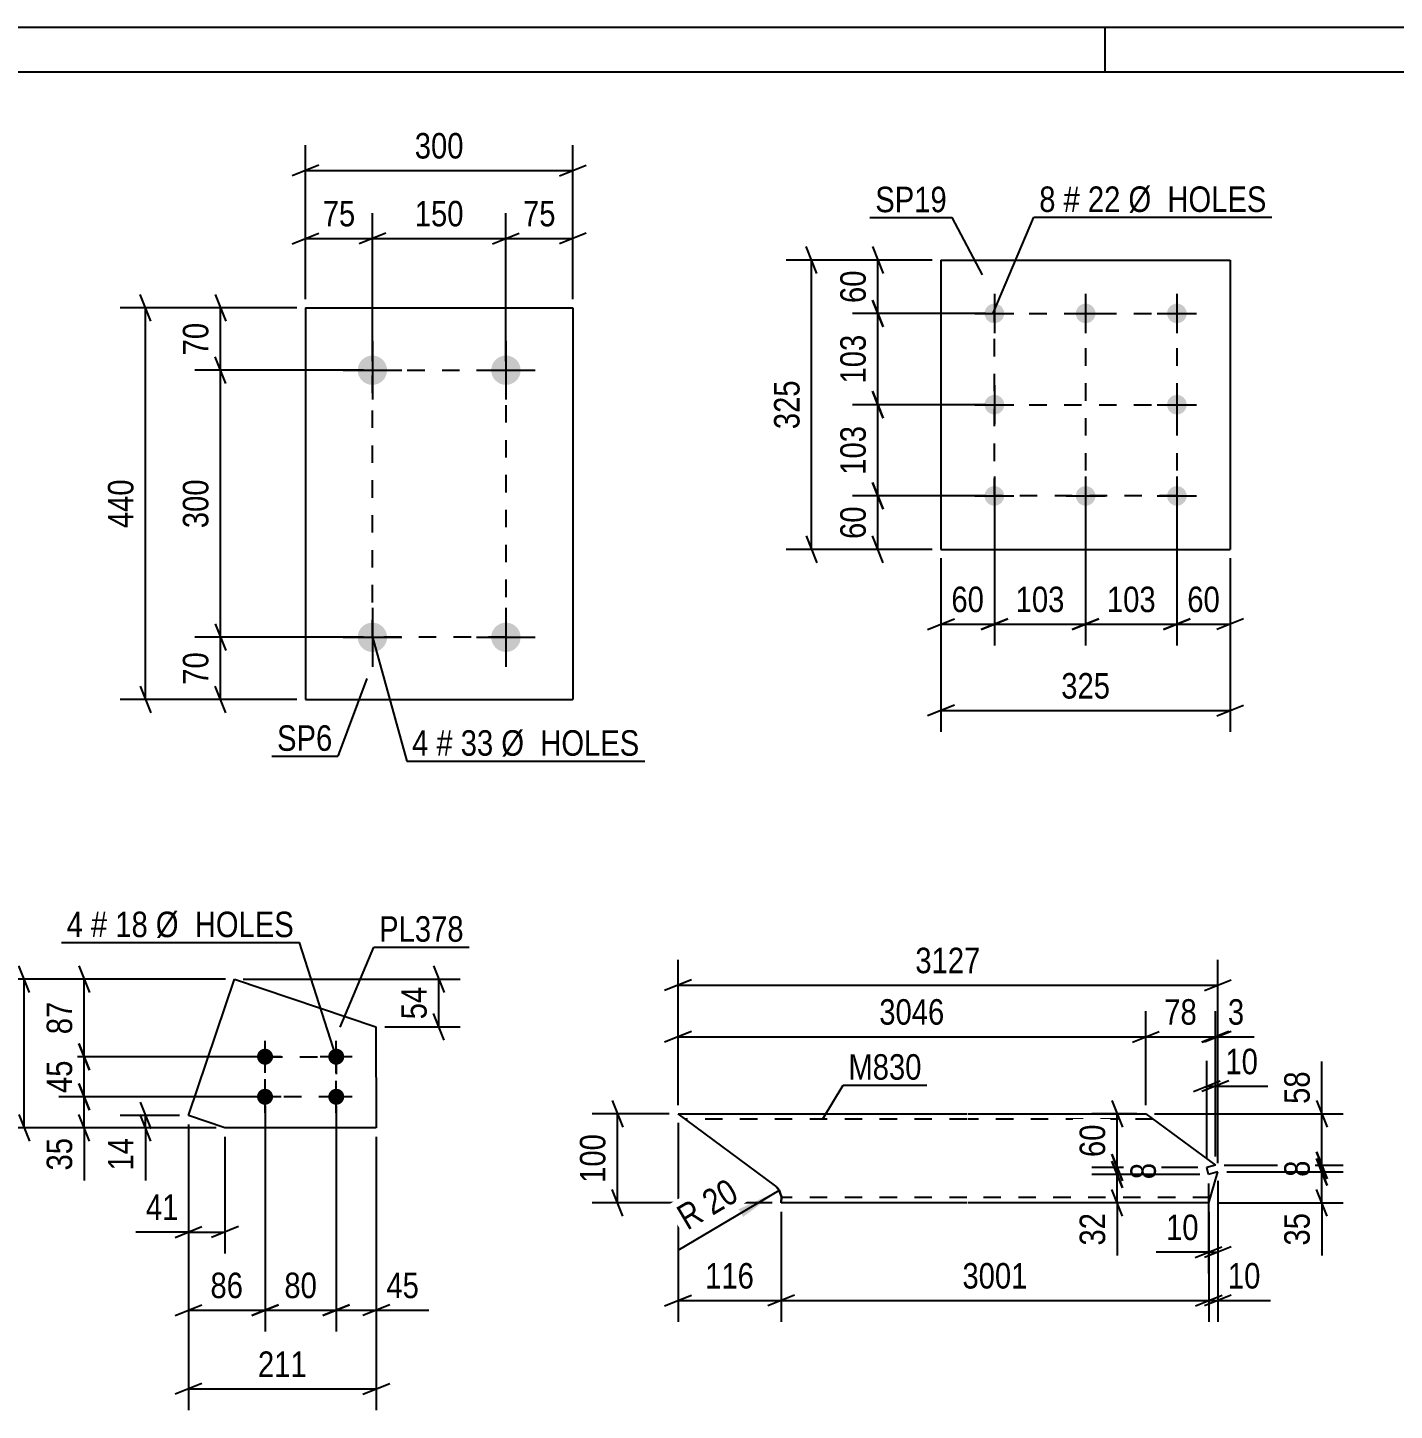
# Model space of a CAD drawing. Header units: millimetres. Extents: x 0 to 420, y 0 to 297.
# Drawn here: x 89 to 242.5, y 141.7 to 297 of the extents above; entities that cross this region are included whole.
import ezdxf

# ---------------------------------------------------------------- set-up
doc = ezdxf.new("R2010")
doc.units = ezdxf.units.MM
doc.linetypes.add('DXK_LINE_DOT2', pattern=[3.9198, 1.9599, -1.9599])
doc.styles.add('Arial Narrow', font='ARIALN.TTF', dxfattribs={"height": 0.2})

# ---------------------------------------------------------------- blocks, each defined once
blk = doc.blocks.new('Unknown-761549594-1133 - 16866')
at = {"color": 5, "linetype": 'Continuous'}
for p, q in [((420, 297), (0, 297)), ((210, 292), (210, 297)), ((415, 292), (5, 292))]:
    blk.add_line(p, q, dxfattribs=at)
blk = doc.blocks.new('Part-761549594-15553 - 15552')
at = {"color": 2, "linetype": 'Continuous'}
for p, q in [((172.84, 166.98), (162.01, 174.98)), ((162.01, 174.98), (194.45, 174.98)), ((194.55, 174.98), (214.55, 174.98)), ((214.55, 174.98), (222.37, 169.21)), ((222.37, 169.21), (221.41, 168.95)), ((221.61, 168.18), (221.41, 168.95)), ((222.65, 168.46), (221.61, 168.18)), ((221.63, 164.98), (222.65, 168.46)), ((172.84, 166.98), (173.37, 166.41)), ((173.37, 166.41), (173.45, 166.18)), ((173.45, 166.18), (173.63, 165.67)), ((173.63, 165.67), (173.6, 164.98)), ((194.45, 164.98), (173.6, 164.98)), ((221.63, 164.98), (194.55, 164.98))]:
    blk.add_line(p, q, dxfattribs=at)
at = {"color": 7, "linetype": 'DXK_LINE_DOT2'}
for p, q in [((194.45, 174.38), (162.82, 174.38)), ((215.36, 174.38), (194.55, 174.38)), ((173.37, 166.41), (172.84, 166.98)), ((173.37, 166.41), (172.84, 166.98)), ((172.84, 166.98), (173.37, 166.41)), ((173.45, 166.18), (173.37, 166.41)), ((173.45, 166.18), (173.37, 166.41)), ((173.37, 166.41), (173.45, 166.18)), ((173.63, 165.67), (173.45, 166.18)), ((173.63, 165.67), (173.6, 165.76)), ((173.6, 165.76), (173.63, 165.67)), ((173.6, 165.07), (173.63, 165.67)), ((173.6, 164.98), (173.6, 165.07)), ((173.63, 165.63), (173.63, 165.67)), ((173.63, 165.67), (173.63, 165.63)), ((173.63, 165.58), (173.63, 165.63)), ((173.63, 165.58), (173.63, 165.63)), ((194.45, 165.58), (173.63, 165.58)), ((221.8, 165.58), (194.55, 165.58))]:
    blk.add_line(p, q, dxfattribs=at)
blk = doc.blocks.new('Part-761549594-7336 - 7335')
at = {"color": 2, "linetype": 'Continuous'}
for p, q in [((191.55, 270.9), (191.55, 238.4)), ((191.55, 270.9), (224.05, 270.9)), ((224.05, 270.9), (224.05, 238.4)), ((191.55, 238.4), (224.05, 238.4))]:
    blk.add_line(p, q, dxfattribs=at)
blk = doc.blocks.new('Bolt-761549594-7337 - 7335')
at = {"linetype": 'Continuous'}
for points in [[(197.55, 266, -1), (197.55, 263.8, -1)], [(207.8, 266, -1), (207.8, 263.8, -1)], [(218.05, 266, -1), (218.05, 263.8, -1)], [(197.55, 255.75, -1), (197.55, 253.55, -1)], [(218.05, 255.75, -1), (218.05, 253.55, -1)], [(197.55, 245.5, -1), (197.55, 243.3, -1)], [(207.8, 245.5, -1), (207.8, 243.3, -1)], [(218.05, 245.5, -1), (218.05, 243.3, -1)]]:
    blk.add_hatch(color=1, dxfattribs=at).paths.add_polyline_path(points)
at = {"color": 1, "linetype": 'Continuous'}
for p, q in [((197.55, 267.1), (197.55, 262.7)), ((207.8, 267.1), (207.8, 262.7)), ((218.05, 267.1), (218.05, 262.7)), ((195.35, 264.9), (199.75, 264.9)), ((205.6, 264.9), (210, 264.9)), ((215.85, 264.9), (220.25, 264.9)), ((197.55, 256.85), (197.55, 252.45)), ((218.05, 256.85), (218.05, 252.45)), ((195.35, 254.65), (199.75, 254.65)), ((215.85, 254.65), (220.25, 254.65)), ((197.55, 246.6), (197.55, 242.2)), ((207.8, 246.6), (207.8, 242.2)), ((218.05, 246.6), (218.05, 242.2)), ((195.35, 244.4), (199.75, 244.4)), ((205.6, 244.4), (210, 244.4)), ((215.85, 244.4), (220.25, 244.4))]:
    blk.add_line(p, q, dxfattribs=at)
blk = doc.blocks.new('Part-761549594-7378 - 7377')
at = {"color": 2, "linetype": 'Continuous'}
for p, q in [((120.18, 265.52), (120.18, 221.52)), ((120.18, 265.52), (150.18, 265.52)), ((150.18, 265.52), (150.18, 221.52)), ((120.18, 221.52), (150.18, 221.52))]:
    blk.add_line(p, q, dxfattribs=at)
blk = doc.blocks.new('Bolt-761549594-7379 - 7377')
at = {"linetype": 'Continuous'}
for points in [[(127.68, 260.17, -1), (127.68, 256.87, -1)], [(142.68, 260.17, -1), (142.68, 256.87, -1)], [(127.68, 230.17, -1), (127.68, 226.87, -1)], [(142.68, 230.17, -1), (142.68, 226.87, -1)]]:
    blk.add_hatch(color=1, dxfattribs=at).paths.add_polyline_path(points)
at = {"color": 1, "linetype": 'Continuous'}
for p, q in [((127.68, 261.82), (127.68, 255.22)), ((142.68, 261.82), (142.68, 255.22)), ((124.38, 258.52), (130.98, 258.52)), ((139.38, 258.52), (145.98, 258.52)), ((127.68, 231.82), (127.68, 225.22)), ((142.68, 231.82), (142.68, 225.22)), ((124.38, 228.52), (130.98, 228.52)), ((139.38, 228.52), (145.98, 228.52))]:
    blk.add_line(p, q, dxfattribs=at)
blk = doc.blocks.new('Part-761549594-7495 - 7494')
at = {"color": 2, "linetype": 'Continuous'}
for p, q in [((107.01, 174.8), (112.18, 190.12)), ((112.18, 190.12), (128.07, 184.76)), ((128.07, 184.76), (128.12, 173.41)), ((111.12, 173.41), (107.01, 174.8)), ((128.12, 173.41), (111.12, 173.41))]:
    blk.add_line(p, q, dxfattribs=at)
blk = doc.blocks.new('Bolt-761549594-7496 - 7494')
at = {"linetype": 'Continuous'}
for points in [[(114.72, 181.41, -1), (116.52, 181.41, -1)], [(122.72, 181.41, -1), (124.52, 181.41, -1)], [(114.72, 176.91, -1), (116.52, 176.91, -1)], [(122.72, 176.91, -1), (124.52, 176.91, -1)]]:
    blk.add_hatch(color=1, dxfattribs=at).paths.add_polyline_path(points)
at = {"color": 1, "linetype": 'Continuous'}
for p, q in [((115.62, 179.61), (115.62, 183.21)), ((123.62, 179.61), (123.62, 183.21)), ((117.42, 181.41), (113.82, 181.41)), ((125.42, 181.41), (121.82, 181.41)), ((115.62, 175.11), (115.62, 178.71)), ((123.62, 175.11), (123.62, 178.71)), ((117.42, 176.91), (113.82, 176.91)), ((125.42, 176.91), (121.82, 176.91))]:
    blk.add_line(p, q, dxfattribs=at)
blk = doc.blocks.new('Rectangle-761549594-15460 - 7335')
at = {"color": 1, "linetype": 'DXK_LINE_DOT2'}
blk.add_lwpolyline([(197.55, 264.9), (218.05, 264.9), (218.05, 244.4), (197.55, 244.4), (197.55, 264.9)], close=True, dxfattribs=at)
blk = doc.blocks.new('Rectangle-761549594-9178 - 7377')
at = {"color": 1, "linetype": 'DXK_LINE_DOT2'}
blk.add_lwpolyline([(127.68, 258.52), (142.68, 258.52), (142.68, 228.52), (127.68, 228.52), (127.68, 258.52)], close=True, dxfattribs=at)
blk = doc.blocks.new('Rectangle-761549594-17547 - 7494')
at = {"color": 1, "linetype": 'DXK_LINE_DOT2'}
blk.add_lwpolyline([(115.62, 181.41), (123.62, 181.41), (123.62, 176.91), (115.62, 176.91), (115.62, 181.41)], close=True, dxfattribs=at)
blk = doc.blocks.new('Line-761549594-15470 - 7335')
at = {"color": 1, "linetype": 'DXK_LINE_DOT2'}
blk.add_line((207.8, 264.9), (207.8, 244.4), dxfattribs=at)
blk = doc.blocks.new('Line-761549594-15477 - 7335')
at = {"color": 1, "linetype": 'DXK_LINE_DOT2'}
blk.add_line((197.55, 254.65), (218.05, 254.65), dxfattribs=at)
blk = doc.blocks.new('StraightDimension-761549594-15734 - 15552')
at = {"color": 7, "linetype": 'Continuous'}
for p, q in [((222.65, 167.46), (222.65, 151.62)), ((221.63, 163.98), (221.63, 151.62)), ((220.13, 153.42), (223.13, 154.62)), ((224.15, 154.62), (221.15, 153.42)), ((221.63, 154.02), (222.65, 154.02))]:
    blk.add_line(p, q, dxfattribs=at)
at = {"color": 0}
blk.add_wipeout([(228.03, 154.77), (228.03, 158.97), (223.18, 158.97), (223.18, 154.77)], dxfattribs=at)
at = {"color": 7, "linetype": 'Continuous'}
blk.add_line((222.65, 154.02), (228.56, 154.02), dxfattribs=at)
blk.add_line((222.65, 154.02), (228.56, 154.02), dxfattribs=at)
at = {"color": 3, "style": 'Arial Narrow'}
blk.add_text('10', height=2.863, dxfattribs=at).set_placement((223.78, 155.37))
blk = doc.blocks.new('StraightDimension-761549594-15662 - 15552')
at = {"color": 7, "linetype": 'Continuous'}
for p, q in [((222.37, 170.21), (222.37, 186.51)), ((222.65, 169.46), (222.65, 186.51)), ((220.87, 183.06), (223.87, 184.26)), ((224.15, 184.26), (221.15, 183.06)), ((222.37, 183.66), (222.65, 183.66))]:
    blk.add_line(p, q, dxfattribs=at)
at = {"color": 0}
blk.add_wipeout([(226.2, 184.41), (226.2, 188.61), (223.18, 188.61), (223.18, 184.41)], dxfattribs=at)
at = {"color": 7, "linetype": 'Continuous'}
blk.add_line((222.65, 183.66), (226.73, 183.66), dxfattribs=at)
blk.add_line((222.65, 183.66), (226.73, 183.66), dxfattribs=at)
at = {"color": 3, "style": 'Arial Narrow'}
blk.add_text('3', height=2.86, dxfattribs=at).set_placement((223.78, 185.01))
blk = doc.blocks.new('StraightDimension-761549594-15589 - 15552')
at = {"color": 7, "linetype": 'Continuous'}
for p, q in [((162.01, 175.98), (162.01, 192.29)), ((222.65, 169.46), (222.65, 192.29)), ((163.51, 190.04), (160.51, 188.84)), ((221.15, 188.84), (224.15, 190.04)), ((162.01, 189.44), (222.65, 189.44))]:
    blk.add_line(p, q, dxfattribs=at)
at = {"color": 0}
blk.add_wipeout([(196.58, 190.19), (196.58, 194.39), (188.07, 194.39), (188.07, 190.19)], dxfattribs=at)
at = {"color": 3, "style": 'Arial Narrow'}
blk.add_text('3127', height=2.863, dxfattribs=at).set_placement((188.67, 190.79))
blk = doc.blocks.new('StraightDimension-761549594-15735 - 15552')
at = {"color": 7, "linetype": 'Continuous'}
for p, q in [((173.6, 163.98), (173.6, 151.62)), ((221.63, 163.98), (221.63, 151.62)), ((175.1, 154.62), (172.1, 153.42)), ((173.6, 154.02), (221.63, 154.02)), ((220.13, 153.42), (223.13, 154.62))]:
    blk.add_line(p, q, dxfattribs=at)
at = {"color": 0}
blk.add_wipeout([(201.87, 154.77), (201.87, 158.97), (193.36, 158.97), (193.36, 154.77)], dxfattribs=at)
at = {"color": 3, "style": 'Arial Narrow'}
blk.add_text('3001', height=2.863, dxfattribs=at).set_placement((193.96, 155.37))
blk = doc.blocks.new('StraightDimension-761549594-15663 - 15552')
at = {"color": 7, "linetype": 'Continuous'}
for p, q in [((214.55, 175.98), (214.55, 186.51)), ((222.37, 170.21), (222.37, 186.51)), ((213.05, 183.06), (216.05, 184.26)), ((214.55, 183.66), (222.37, 183.66)), ((223.87, 184.26), (220.87, 183.06))]:
    blk.add_line(p, q, dxfattribs=at)
at = {"color": 0}
blk.add_wipeout([(220.89, 184.41), (220.89, 188.61), (216.03, 188.61), (216.03, 184.41)], dxfattribs=at)
at = {"color": 3, "style": 'Arial Narrow'}
blk.add_text('78', height=2.863, dxfattribs=at).set_placement((216.63, 185.01))
blk = doc.blocks.new('StraightDimension-761549594-15664 - 15552')
at = {"color": 7, "linetype": 'Continuous'}
for p, q in [((162.01, 175.98), (162.01, 186.51)), ((214.55, 175.98), (214.55, 186.51)), ((163.51, 184.26), (160.51, 183.06)), ((162.01, 183.66), (214.55, 183.66)), ((213.05, 183.06), (216.05, 184.26))]:
    blk.add_line(p, q, dxfattribs=at)
at = {"color": 0}
blk.add_wipeout([(192.53, 184.41), (192.53, 188.61), (184.02, 188.61), (184.02, 184.41)], dxfattribs=at)
at = {"color": 3, "style": 'Arial Narrow'}
blk.add_text('3046', height=2.863, dxfattribs=at).set_placement((184.62, 185.01))
blk = doc.blocks.new('StraightDimension-761549594-15736 - 15552')
at = {"color": 7, "linetype": 'Continuous'}
for p, q in [((162.01, 173.98), (162.01, 151.62)), ((173.6, 163.98), (173.6, 151.62)), ((160.51, 153.42), (163.51, 154.62)), ((162.01, 154.02), (173.6, 154.02)), ((175.1, 154.62), (172.1, 153.42))]:
    blk.add_line(p, q, dxfattribs=at)
at = {"color": 0}
blk.add_wipeout([(171.15, 154.77), (171.15, 158.97), (164.46, 158.97), (164.46, 154.77)], dxfattribs=at)
at = {"color": 3, "style": 'Arial Narrow'}
blk.add_text('116', height=2.863, dxfattribs=at).set_placement((165.06, 155.37))
blk = doc.blocks.new('StraightDimension-761549594-16259 - 15552')
at = {"color": 7, "linetype": 'Continuous'}
for p, q in [((154.6, 176.48), (155.8, 173.48)), ((161.01, 174.98), (152.35, 174.98)), ((155.2, 164.98), (155.2, 174.98)), ((155.8, 163.48), (154.6, 166.48)), ((172.6, 164.98), (152.35, 164.98))]:
    blk.add_line(p, q, dxfattribs=at)
at = {"color": 0}
blk.add_wipeout([(154.45, 173.33), (150.25, 173.33), (150.25, 166.64), (154.45, 166.64)], dxfattribs=at)
at = {"color": 3, "style": 'Arial Narrow'}
blk.add_text('100', height=2.863, rotation=90.0002, dxfattribs=at).set_placement((153.85, 167.24))
blk = doc.blocks.new('StraightDimension-761549594-16270 - 15552')
at = {"color": 7, "linetype": 'Continuous'}
for p, q in [((233.72, 176.48), (234.92, 173.48)), ((215.55, 174.98), (236.72, 174.98)), ((234.32, 169.21), (234.32, 174.98)), ((234.92, 167.71), (233.72, 170.71)), ((223.37, 169.21), (236.72, 169.21))]:
    blk.add_line(p, q, dxfattribs=at)
at = {"color": 0}
blk.add_wipeout([(233.57, 180.36), (229.37, 180.36), (229.37, 175.51), (233.57, 175.51)], dxfattribs=at)
at = {"color": 7, "linetype": 'Continuous'}
blk.add_line((234.32, 174.98), (234.32, 180.89), dxfattribs=at)
blk.add_line((234.32, 174.98), (234.32, 180.89), dxfattribs=at)
at = {"color": 3, "style": 'Arial Narrow'}
blk.add_text('58', height=2.863, rotation=90.0002, dxfattribs=at).set_placement((232.97, 176.11))
blk = doc.blocks.new('StraightDimension-761549594-16271 - 15552')
at = {"color": 7, "linetype": 'Continuous'}
for p, q in [((233.72, 170.71), (234.92, 167.71)), ((234.92, 166.96), (233.72, 169.96)), ((223.37, 169.21), (236.72, 169.21)), ((223.65, 168.46), (236.72, 168.46)), ((234.32, 168.46), (234.32, 169.21))]:
    blk.add_line(p, q, dxfattribs=at)
at = {"color": 0}
blk.add_wipeout([(233.57, 170.35), (229.37, 170.35), (229.37, 167.32), (233.57, 167.32)], dxfattribs=at)
at = {"color": 3, "style": 'Arial Narrow'}
blk.add_text('8', height=2.86, rotation=90.0002, dxfattribs=at).set_placement((232.97, 167.92))
blk = doc.blocks.new('StraightDimension-761549594-16272 - 15552')
at = {"color": 7, "linetype": 'Continuous'}
for p, q in [((233.72, 169.96), (234.92, 166.96)), ((223.65, 168.46), (236.72, 168.46)), ((234.32, 164.98), (234.32, 168.46)), ((234.92, 163.48), (233.72, 166.48)), ((222.63, 164.98), (236.72, 164.98))]:
    blk.add_line(p, q, dxfattribs=at)
at = {"color": 0}
blk.add_wipeout([(233.57, 164.46), (229.37, 164.46), (229.37, 159.6), (233.57, 159.6)], dxfattribs=at)
at = {"color": 7, "linetype": 'Continuous'}
blk.add_line((234.32, 164.98), (234.32, 159.08), dxfattribs=at)
blk.add_line((234.32, 164.98), (234.32, 159.08), dxfattribs=at)
at = {"color": 3, "style": 'Arial Narrow'}
blk.add_text('35', height=2.863, rotation=90.0002, dxfattribs=at).set_placement((232.97, 160.2))
blk = doc.blocks.new('StraightDimension-761549594-17564 - 15552')
at = {"color": 7, "linetype": 'Continuous'}
for p, q in [((221.41, 169.95), (221.41, 180.94)), ((222.37, 170.21), (222.37, 180.94)), ((219.91, 177.49), (222.91, 178.69)), ((223.87, 178.69), (220.87, 177.49)), ((221.41, 178.09), (222.37, 178.09))]:
    blk.add_line(p, q, dxfattribs=at)
at = {"color": 0}
blk.add_wipeout([(227.75, 178.84), (227.75, 183.04), (222.9, 183.04), (222.9, 178.84)], dxfattribs=at)
at = {"color": 7, "linetype": 'Continuous'}
blk.add_line((222.37, 178.09), (228.28, 178.09), dxfattribs=at)
blk.add_line((222.37, 178.09), (228.28, 178.09), dxfattribs=at)
at = {"color": 3, "style": 'Arial Narrow'}
blk.add_text('10', height=2.863, dxfattribs=at).set_placement((223.5, 179.44))
blk = doc.blocks.new('StraightDimension-761549594-17637 - 15552')
at = {"color": 7, "linetype": 'Continuous'}
for p, q in [((210.74, 176.48), (211.94, 173.48)), ((213.55, 174.98), (208.49, 174.98)), ((211.34, 168.95), (211.34, 174.98)), ((211.94, 167.45), (210.74, 170.45)), ((220.41, 168.95), (208.49, 168.95))]:
    blk.add_line(p, q, dxfattribs=at)
at = {"color": 0}
blk.add_wipeout([(210.59, 174.4), (206.39, 174.4), (206.39, 169.54), (210.59, 169.54)], dxfattribs=at)
at = {"color": 3, "style": 'Arial Narrow'}
blk.add_text('60', height=2.863, rotation=90.0002, dxfattribs=at).set_placement((209.99, 170.14))
blk = doc.blocks.new('StraightDimension-761549594-17638 - 15552')
at = {"color": 7, "linetype": 'Continuous'}
for p, q in [((210.74, 170.45), (211.94, 167.45)), ((211.94, 166.68), (210.74, 169.68)), ((220.41, 168.95), (208.94, 168.95)), ((220.61, 168.18), (208.94, 168.18)), ((211.34, 168.18), (211.34, 168.95))]:
    blk.add_line(p, q, dxfattribs=at)
at = {"color": 0}
blk.add_wipeout([(216.29, 170.08), (212.09, 170.08), (212.09, 167.05), (216.29, 167.05)], dxfattribs=at)
at = {"color": 3, "style": 'Arial Narrow'}
blk.add_text('8', height=2.86, rotation=90.0002, dxfattribs=at).set_placement((215.69, 167.65))
blk = doc.blocks.new('StraightDimension-761549594-17639 - 15552')
at = {"color": 7, "linetype": 'Continuous'}
for p, q in [((210.74, 169.68), (211.94, 166.68)), ((220.61, 168.18), (208.49, 168.18)), ((211.34, 164.98), (211.34, 168.18)), ((211.94, 163.48), (210.74, 166.48)), ((220.63, 164.98), (208.49, 164.98))]:
    blk.add_line(p, q, dxfattribs=at)
at = {"color": 0}
blk.add_wipeout([(210.59, 164.46), (206.39, 164.46), (206.39, 159.6), (210.59, 159.6)], dxfattribs=at)
at = {"color": 7, "linetype": 'Continuous'}
blk.add_line((211.34, 164.98), (211.34, 159.08), dxfattribs=at)
blk.add_line((211.34, 164.98), (211.34, 159.08), dxfattribs=at)
at = {"color": 3, "style": 'Arial Narrow'}
blk.add_text('32', height=2.863, rotation=90.0002, dxfattribs=at).set_placement((209.99, 160.2))
blk = doc.blocks.new('StraightDimension-761549594-17683 - 15552')
at = {"color": 7, "linetype": 'Continuous'}
for p, q in [((221.61, 167.18), (221.61, 157.06)), ((222.65, 167.46), (222.65, 157.06)), ((220.11, 158.86), (223.11, 160.06)), ((224.15, 160.06), (221.15, 158.86)), ((221.61, 159.46), (222.65, 159.46))]:
    blk.add_line(p, q, dxfattribs=at)
at = {"color": 0}
blk.add_wipeout([(221.09, 160.21), (221.09, 164.41), (216.23, 164.41), (216.23, 160.21)], dxfattribs=at)
at = {"color": 7, "linetype": 'Continuous'}
blk.add_line((221.61, 159.46), (215.71, 159.46), dxfattribs=at)
blk.add_line((221.61, 159.46), (215.71, 159.46), dxfattribs=at)
at = {"color": 3, "style": 'Arial Narrow'}
blk.add_text('10', height=2.863, dxfattribs=at).set_placement((216.83, 160.81))
blk = doc.blocks.new('RadiusDimension-761549594-17878 - 15552')
at = {"linetype": 'Continuous'}
blk.add_hatch(color=7, dxfattribs=at).paths.add_polyline_path([(168.82, 164.28), (173.37, 166.4), (169.33, 163.42)])
at = {"color": 7, "linetype": 'Continuous'}
blk.add_line((173.37, 166.4), (161.99, 159.66), dxfattribs=at)
blk.add_arc((171.67, 165.39), 1.97, 7.5267, 53.7161, dxfattribs=at)
at = {"color": 0}
blk.add_wipeout([(169.85, 165.18), (167.71, 168.8), (160.7, 164.65), (162.84, 161.04)], dxfattribs=at)
at = {"color": 3, "style": 'Arial Narrow'}
blk.add_text('R 20', height=2.863, rotation=30.6189, dxfattribs=at).set_placement((163.05, 161.86))
blk = doc.blocks.new('StraightDimension-761549594-7657 - 7335')
at = {"color": 7, "linetype": 'Continuous'}
for p, q in [((183.85, 272.4), (185.05, 269.4)), ((190.55, 270.9), (181.6, 270.9)), ((184.45, 264.9), (184.45, 270.9)), ((185.05, 263.4), (183.85, 266.4)), ((196.55, 264.9), (181.6, 264.9))]:
    blk.add_line(p, q, dxfattribs=at)
at = {"color": 0}
blk.add_wipeout([(183.7, 270.32), (179.5, 270.32), (179.5, 265.47), (183.7, 265.47)], dxfattribs=at)
at = {"color": 3, "style": 'Arial Narrow'}
blk.add_text('60', height=2.863, rotation=90.0002, dxfattribs=at).set_placement((183.1, 266.07))
blk = doc.blocks.new('StraightDimension-761549594-7658 - 7335')
at = {"color": 7, "linetype": 'Continuous'}
for p, q in [((183.85, 266.4), (185.05, 263.4)), ((196.55, 264.9), (181.6, 264.9)), ((184.45, 254.65), (184.45, 264.9)), ((185.05, 253.15), (183.85, 256.15)), ((196.55, 254.65), (181.6, 254.65))]:
    blk.add_line(p, q, dxfattribs=at)
at = {"color": 0}
blk.add_wipeout([(183.7, 263.11), (179.5, 263.11), (179.5, 256.43), (183.7, 256.43)], dxfattribs=at)
at = {"color": 3, "style": 'Arial Narrow'}
blk.add_text('103', height=2.863, rotation=90.0002, dxfattribs=at).set_placement((183.1, 257.03))
blk = doc.blocks.new('StraightDimension-761549594-7659 - 7335')
at = {"color": 7, "linetype": 'Continuous'}
for p, q in [((183.85, 256.15), (185.05, 253.15)), ((196.55, 254.65), (181.6, 254.65)), ((184.45, 244.4), (184.45, 254.65)), ((185.05, 242.9), (183.85, 245.9)), ((196.55, 244.4), (181.6, 244.4))]:
    blk.add_line(p, q, dxfattribs=at)
at = {"color": 0}
blk.add_wipeout([(183.7, 252.86), (179.5, 252.86), (179.5, 246.18), (183.7, 246.18)], dxfattribs=at)
at = {"color": 3, "style": 'Arial Narrow'}
blk.add_text('103', height=2.863, rotation=90.0002, dxfattribs=at).set_placement((183.1, 246.78))
blk = doc.blocks.new('StraightDimension-761549594-7660 - 7335')
at = {"color": 7, "linetype": 'Continuous'}
for p, q in [((183.85, 245.9), (185.05, 242.9)), ((196.55, 244.4), (181.6, 244.4)), ((184.45, 238.4), (184.45, 244.4)), ((185.05, 236.9), (183.85, 239.9)), ((190.55, 238.4), (181.6, 238.4))]:
    blk.add_line(p, q, dxfattribs=at)
at = {"color": 0}
blk.add_wipeout([(183.7, 243.82), (179.5, 243.82), (179.5, 238.97), (183.7, 238.97)], dxfattribs=at)
at = {"color": 3, "style": 'Arial Narrow'}
blk.add_text('60', height=2.863, rotation=90.0002, dxfattribs=at).set_placement((183.1, 239.57))
blk = doc.blocks.new('StraightDimension-761549594-7673 - 7335')
at = {"color": 7, "linetype": 'Continuous'}
for p, q in [((177.61, 269.4), (176.41, 272.4)), ((190.55, 270.9), (174.16, 270.9)), ((177.01, 238.4), (177.01, 270.9)), ((176.41, 239.9), (177.61, 236.9)), ((190.55, 238.4), (174.16, 238.4))]:
    blk.add_line(p, q, dxfattribs=at)
at = {"color": 0}
blk.add_wipeout([(176.26, 257.99), (172.06, 257.99), (172.06, 251.3), (176.26, 251.3)], dxfattribs=at)
at = {"color": 3, "style": 'Arial Narrow'}
blk.add_text('325', height=2.863, rotation=90.0002, dxfattribs=at).set_placement((175.66, 251.9))
blk = doc.blocks.new('StraightDimension-761549594-7677 - 7335')
at = {"color": 7, "linetype": 'Continuous'}
for p, q in [((218.05, 243.4), (218.05, 227.6)), ((224.05, 237.4), (224.05, 227.6)), ((216.55, 229.4), (219.55, 230.6)), ((218.05, 230), (224.05, 230)), ((225.55, 230.6), (222.55, 229.4))]:
    blk.add_line(p, q, dxfattribs=at)
at = {"color": 0}
blk.add_wipeout([(223.48, 230.75), (223.48, 234.95), (218.62, 234.95), (218.62, 230.75)], dxfattribs=at)
at = {"color": 3, "style": 'Arial Narrow'}
blk.add_text('60', height=2.863, dxfattribs=at).set_placement((219.22, 231.35))
blk = doc.blocks.new('StraightDimension-761549594-7678 - 7335')
at = {"color": 7, "linetype": 'Continuous'}
for p, q in [((207.8, 243.4), (207.8, 227.6)), ((218.05, 243.4), (218.05, 227.6)), ((206.3, 229.4), (209.3, 230.6)), ((207.8, 230), (218.05, 230)), ((219.55, 230.6), (216.55, 229.4))]:
    blk.add_line(p, q, dxfattribs=at)
at = {"color": 0}
blk.add_wipeout([(216.27, 230.75), (216.27, 234.95), (209.59, 234.95), (209.59, 230.75)], dxfattribs=at)
at = {"color": 3, "style": 'Arial Narrow'}
blk.add_text('103', height=2.863, dxfattribs=at).set_placement((210.19, 231.35))
blk = doc.blocks.new('StraightDimension-761549594-7679 - 7335')
at = {"color": 7, "linetype": 'Continuous'}
for p, q in [((197.55, 243.4), (197.55, 227.6)), ((207.8, 243.4), (207.8, 227.6)), ((196.05, 229.4), (199.05, 230.6)), ((197.55, 230), (207.8, 230)), ((209.3, 230.6), (206.3, 229.4))]:
    blk.add_line(p, q, dxfattribs=at)
at = {"color": 0}
blk.add_wipeout([(206.02, 230.75), (206.02, 234.95), (199.34, 234.95), (199.34, 230.75)], dxfattribs=at)
at = {"color": 3, "style": 'Arial Narrow'}
blk.add_text('103', height=2.863, dxfattribs=at).set_placement((199.94, 231.35))
blk = doc.blocks.new('StraightDimension-761549594-7680 - 7335')
at = {"color": 7, "linetype": 'Continuous'}
for p, q in [((197.55, 243.4), (197.55, 227.6)), ((191.55, 237.4), (191.55, 227.6)), ((190.05, 229.4), (193.05, 230.6)), ((191.55, 230), (197.55, 230)), ((199.05, 230.6), (196.05, 229.4))]:
    blk.add_line(p, q, dxfattribs=at)
at = {"color": 0}
blk.add_wipeout([(196.98, 230.75), (196.98, 234.95), (192.12, 234.95), (192.12, 230.75)], dxfattribs=at)
at = {"color": 3, "style": 'Arial Narrow'}
blk.add_text('60', height=2.863, dxfattribs=at).set_placement((192.72, 231.35))
blk = doc.blocks.new('StraightDimension-761549594-7693 - 7335')
at = {"color": 7, "linetype": 'Continuous'}
for p, q in [((191.55, 237.4), (191.55, 217.89)), ((224.05, 237.4), (224.05, 217.89)), ((193.05, 220.89), (190.05, 219.69)), ((222.55, 219.69), (225.55, 220.89)), ((191.55, 220.29), (224.05, 220.29))]:
    blk.add_line(p, q, dxfattribs=at)
at = {"color": 0}
blk.add_wipeout([(211.14, 221.04), (211.14, 225.24), (204.46, 225.24), (204.46, 221.04)], dxfattribs=at)
at = {"color": 3, "style": 'Arial Narrow'}
blk.add_text('325', height=2.863, dxfattribs=at).set_placement((205.06, 221.64))
blk = doc.blocks.new('StraightDimension-761549594-7717 - 7377')
at = {"color": 7, "linetype": 'Continuous'}
for p, q in [((110, 267.02), (111.2, 264.02)), ((119.18, 265.52), (107.75, 265.52)), ((110.6, 258.52), (110.6, 265.52)), ((111.2, 257.02), (110, 260.02)), ((126.68, 258.52), (107.75, 258.52))]:
    blk.add_line(p, q, dxfattribs=at)
at = {"color": 0}
blk.add_wipeout([(109.85, 264.45), (105.65, 264.45), (105.65, 259.59), (109.85, 259.59)], dxfattribs=at)
at = {"color": 3, "style": 'Arial Narrow'}
blk.add_text('70', height=2.863, rotation=90.0002, dxfattribs=at).set_placement((109.25, 260.19))
blk = doc.blocks.new('StraightDimension-761549594-7733 - 7377')
at = {"color": 7, "linetype": 'Continuous'}
for p, q in [((142.68, 259.52), (142.68, 276.18)), ((150.18, 266.52), (150.18, 276.18)), ((141.18, 272.73), (144.18, 273.93)), ((151.68, 273.93), (148.68, 272.73)), ((142.68, 273.33), (150.18, 273.33))]:
    blk.add_line(p, q, dxfattribs=at)
at = {"color": 0}
blk.add_wipeout([(148.86, 274.08), (148.86, 278.28), (144, 278.28), (144, 274.08)], dxfattribs=at)
at = {"color": 3, "style": 'Arial Narrow'}
blk.add_text('75', height=2.863, dxfattribs=at).set_placement((144.6, 274.68))
blk = doc.blocks.new('StraightDimension-761549594-7718 - 7377')
at = {"color": 7, "linetype": 'Continuous'}
for p, q in [((111.2, 257.02), (110, 260.02)), ((126.68, 258.52), (107.75, 258.52)), ((110.6, 228.52), (110.6, 258.52)), ((110, 230.02), (111.2, 227.02)), ((126.68, 228.52), (107.75, 228.52))]:
    blk.add_line(p, q, dxfattribs=at)
at = {"color": 0}
blk.add_wipeout([(109.85, 246.86), (105.65, 246.86), (105.65, 240.18), (109.85, 240.18)], dxfattribs=at)
at = {"color": 3, "style": 'Arial Narrow'}
blk.add_text('300', height=2.863, rotation=90.0002, dxfattribs=at).set_placement((109.25, 240.78))
blk = doc.blocks.new('StraightDimension-761549594-7719 - 7377')
at = {"color": 7, "linetype": 'Continuous'}
for p, q in [((110, 230.02), (111.2, 227.02)), ((126.68, 228.52), (107.75, 228.52)), ((110.6, 221.52), (110.6, 228.52)), ((111.2, 220.02), (110, 223.02)), ((119.18, 221.52), (107.75, 221.52))]:
    blk.add_line(p, q, dxfattribs=at)
at = {"color": 0}
blk.add_wipeout([(109.85, 227.45), (105.65, 227.45), (105.65, 222.59), (109.85, 222.59)], dxfattribs=at)
at = {"color": 3, "style": 'Arial Narrow'}
blk.add_text('70', height=2.863, rotation=90.0002, dxfattribs=at).set_placement((109.25, 223.19))
blk = doc.blocks.new('StraightDimension-761549594-7729 - 7377')
at = {"color": 7, "linetype": 'Continuous'}
for p, q in [((102.78, 264.02), (101.58, 267.02)), ((119.18, 265.52), (99.33, 265.52)), ((102.18, 221.52), (102.18, 265.52)), ((101.58, 223.02), (102.78, 220.02)), ((119.18, 221.52), (99.33, 221.52))]:
    blk.add_line(p, q, dxfattribs=at)
at = {"color": 0}
blk.add_wipeout([(101.43, 246.86), (97.23, 246.86), (97.23, 240.18), (101.43, 240.18)], dxfattribs=at)
at = {"color": 3, "style": 'Arial Narrow'}
blk.add_text('440', height=2.863, rotation=90.0002, dxfattribs=at).set_placement((100.83, 240.78))
blk = doc.blocks.new('StraightDimension-761549594-7734 - 7377')
at = {"color": 7, "linetype": 'Continuous'}
for p, q in [((127.68, 259.52), (127.68, 276.18)), ((142.68, 259.52), (142.68, 276.18)), ((129.18, 273.93), (126.18, 272.73)), ((141.18, 272.73), (144.18, 273.93)), ((127.68, 273.33), (142.68, 273.33))]:
    blk.add_line(p, q, dxfattribs=at)
at = {"color": 0}
blk.add_wipeout([(138.52, 274.08), (138.52, 278.28), (131.84, 278.28), (131.84, 274.08)], dxfattribs=at)
at = {"color": 3, "style": 'Arial Narrow'}
blk.add_text('150', height=2.863, dxfattribs=at).set_placement((132.44, 274.68))
blk = doc.blocks.new('StraightDimension-761549594-7735 - 7377')
at = {"color": 7, "linetype": 'Continuous'}
for p, q in [((120.18, 266.52), (120.18, 276.18)), ((127.68, 259.52), (127.68, 276.18)), ((118.68, 272.73), (121.68, 273.93)), ((129.18, 273.93), (126.18, 272.73)), ((120.18, 273.33), (127.68, 273.33))]:
    blk.add_line(p, q, dxfattribs=at)
at = {"color": 0}
blk.add_wipeout([(126.36, 274.08), (126.36, 278.28), (121.5, 278.28), (121.5, 274.08)], dxfattribs=at)
at = {"color": 3, "style": 'Arial Narrow'}
blk.add_text('75', height=2.863, dxfattribs=at).set_placement((122.1, 274.68))
blk = doc.blocks.new('StraightDimension-761549594-7745 - 7377')
at = {"color": 7, "linetype": 'Continuous'}
for p, q in [((120.18, 266.52), (120.18, 283.8)), ((150.18, 266.52), (150.18, 283.8)), ((121.68, 281.55), (118.68, 280.35)), ((148.68, 280.35), (151.68, 281.55)), ((120.18, 280.95), (150.18, 280.95))]:
    blk.add_line(p, q, dxfattribs=at)
at = {"color": 0}
blk.add_wipeout([(138.52, 281.7), (138.52, 285.9), (131.84, 285.9), (131.84, 281.7)], dxfattribs=at)
at = {"color": 3, "style": 'Arial Narrow'}
blk.add_text('300', height=2.863, dxfattribs=at).set_placement((132.44, 282.3))
blk = doc.blocks.new('StraightDimension-761549594-7886 - 7494')
at = {"color": 7, "linetype": 'Continuous'}
for p, q in [((134.53, 191.62), (135.73, 188.62)), ((113.18, 190.12), (137.53, 190.12)), ((135.13, 184.76), (135.13, 190.12)), ((135.73, 183.26), (134.53, 186.26)), ((129.07, 184.76), (137.53, 184.76))]:
    blk.add_line(p, q, dxfattribs=at)
at = {"color": 0}
blk.add_wipeout([(134.38, 189.87), (130.18, 189.87), (130.18, 185.01), (134.38, 185.01)], dxfattribs=at)
at = {"color": 3, "style": 'Arial Narrow'}
blk.add_text('54', height=2.863, rotation=90.0002, dxfattribs=at).set_placement((133.78, 185.61))
blk = doc.blocks.new('StraightDimension-761549594-7890 - 7494')
at = {"color": 7, "linetype": 'Continuous'}
for p, q in [((101.59, 176.3), (102.79, 173.3)), ((106.01, 174.8), (99.34, 174.8)), ((102.79, 171.91), (101.59, 174.91)), ((102.19, 173.41), (102.19, 174.8)), ((110.12, 173.41), (99.34, 173.41))]:
    blk.add_line(p, q, dxfattribs=at)
at = {"color": 0}
blk.add_wipeout([(101.44, 172.89), (97.24, 172.89), (97.24, 168.03), (101.44, 168.03)], dxfattribs=at)
at = {"color": 7, "linetype": 'Continuous'}
blk.add_line((102.19, 173.41), (102.19, 167.51), dxfattribs=at)
blk.add_line((102.19, 173.41), (102.19, 167.51), dxfattribs=at)
at = {"color": 3, "style": 'Arial Narrow'}
blk.add_text('14', height=2.863, rotation=90.0002, dxfattribs=at).set_placement((100.84, 168.63))
blk = doc.blocks.new('StraightDimension-761549594-7882 - 7494')
at = {"color": 7, "linetype": 'Continuous'}
for p, q in [((107.01, 173.8), (107.01, 159.32)), ((111.12, 172.41), (111.12, 159.32)), ((105.51, 161.12), (108.51, 162.32)), ((107.01, 161.72), (111.12, 161.72)), ((112.62, 162.32), (109.62, 161.12))]:
    blk.add_line(p, q, dxfattribs=at)
at = {"color": 0}
blk.add_wipeout([(106.48, 162.47), (106.48, 166.67), (101.63, 166.67), (101.63, 162.47)], dxfattribs=at)
at = {"color": 7, "linetype": 'Continuous'}
blk.add_line((107.01, 161.72), (101.1, 161.72), dxfattribs=at)
blk.add_line((107.01, 161.72), (101.1, 161.72), dxfattribs=at)
at = {"color": 3, "style": 'Arial Narrow'}
blk.add_text('41', height=2.863, dxfattribs=at).set_placement((102.23, 163.07))
blk = doc.blocks.new('StraightDimension-761549594-7922 - 7494')
at = {"color": 7, "linetype": 'Continuous'}
for p, q in [((89.15, 188.62), (87.95, 191.62)), ((111.18, 190.12), (85.7, 190.12)), ((88.55, 173.41), (88.55, 190.12)), ((87.95, 174.91), (89.15, 171.91)), ((110.12, 173.41), (85.7, 173.41))]:
    blk.add_line(p, q, dxfattribs=at)
at = {"color": 0}
blk.add_wipeout([(87.8, 185.11), (83.6, 185.11), (83.6, 178.43), (87.8, 178.43)], dxfattribs=at)
at = {"color": 3, "style": 'Arial Narrow'}
blk.add_text('167', height=2.863, rotation=90.0002, dxfattribs=at).set_placement((87.2, 179.03))
blk = doc.blocks.new('StraightDimension-761549594-7906 - 7494')
at = {"color": 7, "linetype": 'Continuous'}
for p, q in [((107.01, 173.8), (107.01, 141.69)), ((128.12, 172.41), (128.12, 141.69)), ((108.51, 144.69), (105.51, 143.49)), ((126.62, 143.49), (129.62, 144.69)), ((107.01, 144.09), (128.12, 144.09))]:
    blk.add_line(p, q, dxfattribs=at)
at = {"color": 0}
blk.add_wipeout([(120.91, 144.84), (120.91, 149.04), (114.22, 149.04), (114.22, 144.84)], dxfattribs=at)
at = {"color": 3, "style": 'Arial Narrow'}
blk.add_text('211', height=2.863, dxfattribs=at).set_placement((114.82, 145.44))
blk = doc.blocks.new('StraightDimension-761549594-17493 - 7494')
at = {"color": 7, "linetype": 'Continuous'}
for p, q in [((94.7, 191.62), (95.9, 188.62)), ((111.18, 190.12), (92.45, 190.12)), ((95.3, 181.41), (95.3, 190.12)), ((95.9, 179.91), (94.7, 182.91)), ((114.62, 181.41), (92.45, 181.41))]:
    blk.add_line(p, q, dxfattribs=at)
at = {"color": 0}
blk.add_wipeout([(94.55, 188.2), (90.35, 188.2), (90.35, 183.34), (94.55, 183.34)], dxfattribs=at)
at = {"color": 3, "style": 'Arial Narrow'}
blk.add_text('87', height=2.863, rotation=90.0002, dxfattribs=at).set_placement((93.95, 183.94))
blk = doc.blocks.new('StraightDimension-761549594-17494 - 7494')
at = {"color": 7, "linetype": 'Continuous'}
for p, q in [((94.7, 182.91), (95.9, 179.91)), ((114.62, 181.41), (92.45, 181.41)), ((95.3, 176.91), (95.3, 181.41)), ((95.9, 175.41), (94.7, 178.41)), ((114.62, 176.91), (92.45, 176.91))]:
    blk.add_line(p, q, dxfattribs=at)
at = {"color": 0}
blk.add_wipeout([(94.55, 181.59), (90.35, 181.59), (90.35, 176.73), (94.55, 176.73)], dxfattribs=at)
at = {"color": 3, "style": 'Arial Narrow'}
blk.add_text('45', height=2.863, rotation=90.0002, dxfattribs=at).set_placement((93.95, 177.33))
blk = doc.blocks.new('StraightDimension-761549594-17495 - 7494')
at = {"color": 7, "linetype": 'Continuous'}
for p, q in [((94.7, 178.41), (95.9, 175.41)), ((114.62, 176.91), (92.45, 176.91)), ((95.3, 173.41), (95.3, 176.91)), ((95.9, 171.91), (94.7, 174.91)), ((110.12, 173.41), (92.45, 173.41))]:
    blk.add_line(p, q, dxfattribs=at)
at = {"color": 0}
blk.add_wipeout([(94.55, 172.89), (90.35, 172.89), (90.35, 168.03), (94.55, 168.03)], dxfattribs=at)
at = {"color": 7, "linetype": 'Continuous'}
blk.add_line((95.3, 173.41), (95.3, 167.51), dxfattribs=at)
blk.add_line((95.3, 173.41), (95.3, 167.51), dxfattribs=at)
at = {"color": 3, "style": 'Arial Narrow'}
blk.add_text('35', height=2.863, rotation=90.0002, dxfattribs=at).set_placement((93.95, 168.63))
blk = doc.blocks.new('StraightDimension-761549594-17525 - 7494')
at = {"color": 7, "linetype": 'Continuous'}
for p, q in [((123.62, 175.91), (123.62, 150.54)), ((128.12, 172.41), (128.12, 150.54)), ((122.12, 152.34), (125.12, 153.54)), ((123.62, 152.94), (128.12, 152.94)), ((129.62, 153.54), (126.62, 152.34))]:
    blk.add_line(p, q, dxfattribs=at)
at = {"color": 0}
blk.add_wipeout([(133.5, 153.69), (133.5, 157.89), (128.65, 157.89), (128.65, 153.69)], dxfattribs=at)
at = {"color": 7, "linetype": 'Continuous'}
blk.add_line((128.12, 152.94), (134.03, 152.94), dxfattribs=at)
blk.add_line((128.12, 152.94), (134.03, 152.94), dxfattribs=at)
at = {"color": 3, "style": 'Arial Narrow'}
blk.add_text('45', height=2.863, dxfattribs=at).set_placement((129.25, 154.29))
blk = doc.blocks.new('StraightDimension-761549594-17526 - 7494')
at = {"color": 7, "linetype": 'Continuous'}
for p, q in [((115.62, 175.91), (115.62, 150.54)), ((123.62, 175.91), (123.62, 150.54)), ((114.12, 152.34), (117.12, 153.54)), ((115.62, 152.94), (123.62, 152.94)), ((125.12, 153.54), (122.12, 152.34))]:
    blk.add_line(p, q, dxfattribs=at)
at = {"color": 0}
blk.add_wipeout([(122.05, 153.69), (122.05, 157.89), (117.19, 157.89), (117.19, 153.69)], dxfattribs=at)
at = {"color": 3, "style": 'Arial Narrow'}
blk.add_text('80', height=2.863, dxfattribs=at).set_placement((117.79, 154.29))
blk = doc.blocks.new('StraightDimension-761549594-17527 - 7494')
at = {"color": 7, "linetype": 'Continuous'}
for p, q in [((115.62, 175.91), (115.62, 150.54)), ((107.01, 173.8), (107.01, 150.54)), ((105.51, 152.34), (108.51, 153.54)), ((107.01, 152.94), (115.62, 152.94)), ((117.12, 153.54), (114.12, 152.34))]:
    blk.add_line(p, q, dxfattribs=at)
at = {"color": 0}
blk.add_wipeout([(113.74, 153.69), (113.74, 157.89), (108.89, 157.89), (108.89, 153.69)], dxfattribs=at)
at = {"color": 3, "style": 'Arial Narrow'}
blk.add_text('86', height=2.863, dxfattribs=at).set_placement((109.49, 154.29))
blk = doc.blocks.new('Mark-761549594-16845 - 15552')
at = {"color": 0}
blk.add_wipeout([(189.37, 178.83), (189.37, 181.83), (181.15, 181.83), (181.15, 178.83)], dxfattribs=at)
blk.add_wipeout([(189.37, 178.83), (189.37, 181.83), (181.15, 181.83), (181.15, 178.83)], dxfattribs=at)
at = {"color": 30, "linetype": 'Continuous'}
for p, q in [((178.26, 174.42), (180.55, 178.23)), ((180.55, 178.23), (189.97, 178.23))]:
    blk.add_line(p, q, dxfattribs=at)
at = {"color": 3, "style": 'Arial Narrow'}
blk.add_text('M830', height=2.863, dxfattribs=at).set_placement((181.15, 178.83))
blk = doc.blocks.new('Mark-761549594-7952 - 7335')
at = {"color": 0}
for points in [[(204.42, 276.3), (204.42, 279.3), (202.59, 279.3), (202.59, 276.3)], [(207.15, 276.3), (207.15, 279.3), (205.32, 279.3), (205.32, 276.3)], [(211.71, 276.3), (211.71, 279.3), (208.05, 279.3), (208.05, 276.3)], [(228.13, 276.3), (228.13, 279.3), (212.61, 279.3), (212.61, 276.3)]]:
    blk.add_wipeout(points, dxfattribs=at)
for points in [[(204.42, 276.3), (204.42, 279.3), (202.59, 279.3), (202.59, 276.3)], [(207.15, 276.3), (207.15, 279.3), (205.32, 279.3), (205.32, 276.3)], [(211.71, 276.3), (211.71, 279.3), (208.05, 279.3), (208.05, 276.3)], [(228.13, 276.3), (228.13, 279.3), (212.61, 279.3), (212.61, 276.3)]]:
    blk.add_wipeout(points, dxfattribs=at)
at = {"color": 7, "linetype": 'Continuous'}
for p, q in [((197.42, 264.93), (201.99, 275.7)), ((201.99, 275.7), (228.73, 275.7))]:
    blk.add_line(p, q, dxfattribs=at)
at = {"color": 3, "style": 'Arial Narrow'}
for s, height, p in [('8', 2.86, (202.59, 276.3)), ('#', 2.86, (205.32, 276.3)), ('22', 2.863, (208.05, 276.3)), ('Ø  HOLES', 2.863, (212.61, 276.3))]:
    blk.add_text(s, height=height, dxfattribs=at).set_placement(p)
blk = doc.blocks.new('Mark-761549594-7949 - 7335')
at = {"color": 0}
blk.add_wipeout([(192.21, 276.27), (192.21, 279.27), (184.17, 279.27), (184.17, 276.27)], dxfattribs=at)
blk.add_wipeout([(192.21, 276.27), (192.21, 279.27), (184.17, 279.27), (184.17, 276.27)], dxfattribs=at)
at = {"color": 30, "linetype": 'Continuous'}
for p in [(183.57, 275.67), (196.21, 269.22)]:
    blk.add_line(p, (192.81, 275.67), dxfattribs=at)
at = {"color": 3, "style": 'Arial Narrow'}
blk.add_text('SP19', height=2.863, dxfattribs=at).set_placement((184.17, 276.27))
blk = doc.blocks.new('Mark-761549594-7962 - 7377')
at = {"color": 0}
blk.add_wipeout([(123.18, 215.77), (123.18, 218.77), (116.97, 218.77), (116.97, 215.77)], dxfattribs=at)
blk.add_wipeout([(123.18, 215.77), (123.18, 218.77), (116.97, 218.77), (116.97, 215.77)], dxfattribs=at)
at = {"color": 30, "linetype": 'Continuous'}
for p in [(127.05, 223.88), (116.37, 215.17)]:
    blk.add_line(p, (123.78, 215.17), dxfattribs=at)
at = {"color": 3, "style": 'Arial Narrow'}
blk.add_text('SP6', height=2.863, dxfattribs=at).set_placement((116.97, 215.77))
blk = doc.blocks.new('Mark-761549594-7965 - 7377')
at = {"color": 0}
for points in [[(133.97, 215.22), (133.97, 218.22), (132.14, 218.22), (132.14, 215.22)], [(136.7, 215.22), (136.7, 218.22), (134.87, 218.22), (134.87, 215.22)], [(141.26, 215.22), (141.26, 218.22), (137.6, 218.22), (137.6, 215.22)], [(157.68, 215.22), (157.68, 218.22), (142.16, 218.22), (142.16, 215.22)]]:
    blk.add_wipeout(points, dxfattribs=at)
for points in [[(133.97, 215.22), (133.97, 218.22), (132.14, 218.22), (132.14, 215.22)], [(136.7, 215.22), (136.7, 218.22), (134.87, 218.22), (134.87, 215.22)], [(141.26, 215.22), (141.26, 218.22), (137.6, 218.22), (137.6, 215.22)], [(157.68, 215.22), (157.68, 218.22), (142.16, 218.22), (142.16, 215.22)]]:
    blk.add_wipeout(points, dxfattribs=at)
at = {"color": 7, "linetype": 'Continuous'}
for p, q in [((127.68, 228.52), (131.54, 214.62)), ((131.54, 214.62), (158.28, 214.62))]:
    blk.add_line(p, q, dxfattribs=at)
at = {"color": 3, "style": 'Arial Narrow'}
for s, height, p in [('4', 2.86, (132.14, 215.22)), ('#', 2.86, (134.87, 215.22)), ('33', 2.863, (137.6, 215.22)), ('Ø  HOLES', 2.863, (142.16, 215.22))]:
    blk.add_text(s, height=height, dxfattribs=at).set_placement(p)
blk = doc.blocks.new('Mark-761549594-7993 - 7494')
at = {"color": 0}
blk.add_wipeout([(137.94, 194.33), (137.94, 197.33), (128.44, 197.33), (128.44, 194.33)], dxfattribs=at)
blk.add_wipeout([(137.94, 194.33), (137.94, 197.33), (128.44, 197.33), (128.44, 194.33)], dxfattribs=at)
at = {"color": 30, "linetype": 'Continuous'}
for p, q in [((124.05, 184.71), (127.84, 193.73)), ((127.84, 193.73), (138.54, 193.73))]:
    blk.add_line(p, q, dxfattribs=at)
at = {"color": 3, "style": 'Arial Narrow'}
blk.add_text('PL378', height=2.863, dxfattribs=at).set_placement((128.44, 194.33))
blk = doc.blocks.new('Mark-761549594-7996 - 7494')
at = {"color": 0}
for points in [[(95.17, 194.84), (95.17, 197.84), (93.34, 197.84), (93.34, 194.84)], [(97.9, 194.84), (97.9, 197.84), (96.07, 197.84), (96.07, 194.84)], [(102.45, 194.84), (102.45, 197.84), (98.8, 197.84), (98.8, 194.84)], [(118.88, 194.84), (118.88, 197.84), (103.35, 197.84), (103.35, 194.84)]]:
    blk.add_wipeout(points, dxfattribs=at)
for points in [[(95.17, 194.84), (95.17, 197.84), (93.34, 197.84), (93.34, 194.84)], [(97.9, 194.84), (97.9, 197.84), (96.07, 197.84), (96.07, 194.84)], [(102.45, 194.84), (102.45, 197.84), (98.8, 197.84), (98.8, 194.84)], [(118.88, 194.84), (118.88, 197.84), (103.35, 197.84), (103.35, 194.84)]]:
    blk.add_wipeout(points, dxfattribs=at)
at = {"color": 7, "linetype": 'Continuous'}
for p in [(92.74, 194.24), (123.62, 181.41)]:
    blk.add_line(p, (119.48, 194.24), dxfattribs=at)
at = {"color": 3, "style": 'Arial Narrow'}
for s, height, p in [('4', 2.86, (93.34, 194.84)), ('#', 2.86, (96.07, 194.84)), ('18', 2.863, (98.8, 194.84)), ('Ø  HOLES', 2.863, (103.35, 194.84))]:
    blk.add_text(s, height=height, dxfattribs=at).set_placement(p)

msp = doc.modelspace()

# ---------------------------------------------------------------- block references
for name in ['Unknown-761549594-1133 - 16866', 'Part-761549594-7336 - 7335', 'Bolt-761549594-7337 - 7335', 'Part-761549594-7378 - 7377', 'Rectangle-761549594-15460 - 7335', 'Line-761549594-15470 - 7335', 'Bolt-761549594-7379 - 7377', 'Rectangle-761549594-9178 - 7377', 'Line-761549594-15477 - 7335', 'Part-761549594-7495 - 7494', 'Bolt-761549594-7496 - 7494', 'Rectangle-761549594-17547 - 7494', 'Part-761549594-15553 - 15552']:
    msp.add_blockref(name, (0, 0))

# ---------------------------------------------------------------- next in the draw order: block references
for name in ['StraightDimension-761549594-7733 - 7377', 'Mark-761549594-7952 - 7335', 'StraightDimension-761549594-7657 - 7335', 'StraightDimension-761549594-7717 - 7377', 'StraightDimension-761549594-7677 - 7335', 'StraightDimension-761549594-7886 - 7494', 'StraightDimension-761549594-15662 - 15552', 'StraightDimension-761549594-7890 - 7494', 'StraightDimension-761549594-15734 - 15552']:
    msp.add_blockref(name, (0, 0))

# ---------------------------------------------------------------- next in the draw order: block references
for name in ['StraightDimension-761549594-7658 - 7335', 'StraightDimension-761549594-7718 - 7377', 'StraightDimension-761549594-7678 - 7335', 'Mark-761549594-7993 - 7494', 'StraightDimension-761549594-15589 - 15552', 'StraightDimension-761549594-7882 - 7494', 'StraightDimension-761549594-15735 - 15552']:
    msp.add_blockref(name, (0, 0))

# ---------------------------------------------------------------- next in the draw order: block references
for name in ['StraightDimension-761549594-7734 - 7377', 'StraightDimension-761549594-7659 - 7335', 'StraightDimension-761549594-7719 - 7377', 'StraightDimension-761549594-7922 - 7494', 'StraightDimension-761549594-15663 - 15552', 'StraightDimension-761549594-15736 - 15552']:
    msp.add_blockref(name, (0, 0))

# ---------------------------------------------------------------- next in the draw order: block references
for name in ['StraightDimension-761549594-7729 - 7377', 'StraightDimension-761549594-7660 - 7335', 'StraightDimension-761549594-17493 - 7494', 'StraightDimension-761549594-15664 - 15552', 'StraightDimension-761549594-7906 - 7494']:
    msp.add_blockref(name, (0, 0))

# ---------------------------------------------------------------- next in the draw order: block references
for name in ['StraightDimension-761549594-7735 - 7377', 'StraightDimension-761549594-7673 - 7335', 'StraightDimension-761549594-7679 - 7335', 'Mark-761549594-7962 - 7377', 'StraightDimension-761549594-17494 - 7494', 'Mark-761549594-16845 - 15552', 'StraightDimension-761549594-16270 - 15552', 'StraightDimension-761549594-17525 - 7494', 'StraightDimension-761549594-16259 - 15552']:
    msp.add_blockref(name, (0, 0))

# ---------------------------------------------------------------- next in the draw order: block references
for name in ['StraightDimension-761549594-7745 - 7377', 'Mark-761549594-7949 - 7335', 'StraightDimension-761549594-7680 - 7335', 'Mark-761549594-7965 - 7377', 'Mark-761549594-7996 - 7494', 'StraightDimension-761549594-17495 - 7494', 'StraightDimension-761549594-16271 - 15552', 'RadiusDimension-761549594-17878 - 15552']:
    msp.add_blockref(name, (0, 0))

# ---------------------------------------------------------------- next in the draw order: block references
for name in ['StraightDimension-761549594-7693 - 7335', 'StraightDimension-761549594-17526 - 7494', 'StraightDimension-761549594-16272 - 15552']:
    msp.add_blockref(name, (0, 0))

# ---------------------------------------------------------------- next in the draw order: block references
for name in ['StraightDimension-761549594-17564 - 15552', 'StraightDimension-761549594-17527 - 7494']:
    msp.add_blockref(name, (0, 0))

# ---------------------------------------------------------------- next in the draw order: block references
msp.add_blockref('StraightDimension-761549594-17637 - 15552', (0, 0))

# ---------------------------------------------------------------- next in the draw order: block references
msp.add_blockref('StraightDimension-761549594-17638 - 15552', (0, 0))

# ---------------------------------------------------------------- next in the draw order: block references
msp.add_blockref('StraightDimension-761549594-17639 - 15552', (0, 0))

# ---------------------------------------------------------------- next in the draw order: block references
msp.add_blockref('StraightDimension-761549594-17683 - 15552', (0, 0))

doc.saveas('drawing.dxf')
